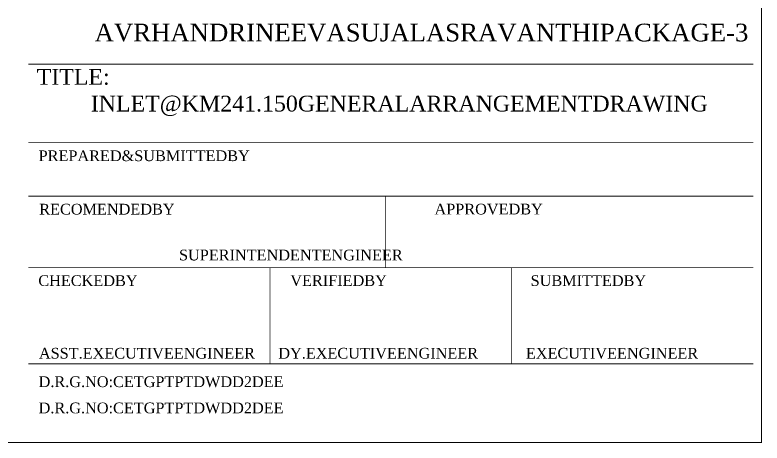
# Model space of a CAD drawing. Header units: millimetres. Extents: x 72 to 769, y 17 to 576.
# Drawn here: x 531.9 to 768.2, y 17.5 to 152.9 of the extents above; entities that cross this region are included whole.
import ezdxf

# ---------------------------------------------------------------- set-up
doc = ezdxf.new("R2010")
doc.units = ezdxf.units.MM
doc.layers.add('P', color=7, linetype='Continuous')
doc.layers.add('T', color=7, linetype='Continuous')

msp = doc.modelspace()

# ---------------------------------------------------------------- linework, layer by layer
at = {"layer": 'P', "color": 1, "const_width": 0.339}
msp.add_lwpolyline([(72.602, 575.98), (768.015, 575.98), (768.015, 17.639), (72.602, 17.639), (72.602, 575.98)], dxfattribs=at)
at = {"layer": 'P'}
for points, const_width in [([(75.195, 573.405), (765.44, 573.405), (765.44, 20.232), (75.195, 20.232), (75.195, 573.405)], 0.042), ([(536.152, 403.049), (536.152, 20.232)], 0.042), ([(536.152, 137.319), (765.44, 137.319)], 0.254), ([(536.152, 112.466), (765.44, 112.466)], 0.254), ([(536.152, 95.585), (765.44, 95.585)], 0.254), ([(649.182, 95.585), (649.182, 72.972)], 0.254), ([(536.152, 72.972), (765.44, 72.972)], 0.254), ([(612.563, 72.972), (612.563, 42.545)], 0.254), ([(688.975, 72.972), (688.975, 42.545)], 0.254), ([(536.152, 42.545), (765.44, 42.545)], 0.254)]:
    msp.add_lwpolyline(points, dxfattribs=dict(at, const_width=const_width))

# ---------------------------------------------------------------- texts
at = {"layer": 'T', "attachment_point": 7}
for s, insert, char_height in [('{\\fTimes New Roman|b0|i0|c0|p18;AVRHANDRINEEVASUJALASRAVANTHIPACKAGE-3}', (557.1, 144.4), 5.6), ('{\\fTimes New Roman|b0|i0|c0|p18;TITLE:}', (538.8, 130.7), 5), ('{\\fTimes New Roman|b0|i0|c0|p18;INLET@KM241.150GENERALARRANGEMENTDRAWING}', (555.9, 120.9), 5), ('{\\fTimes New Roman|b0|i0|c0|p18;PREPARED&SUBMITTEDBY}', (539.4, 106.6), 3.4), ('{\\fTimes New Roman|b0|i0|c0|p18;RECOMENDEDBY}', (539.6, 89.7), 3.4), ('{\\fTimes New Roman|b0|i0|c0|p18;APPROVEDBY}', (664.6, 89.7), 3.4), ('{\\fTimes New Roman|b0|i0|c0|p18;SUPERINTENDENTENGINEER}', (583.8, 75.2), 3.4), ('{\\fTimes New Roman|b0|i0|c0|p18;CHECKEDBY}', (539.3, 67.1), 3.4), ('{\\fTimes New Roman|b0|i0|c0|p18;VERIFIEDBY}', (619, 67.1), 3.4), ('{\\fTimes New Roman|b0|i0|c0|p18;SUBMITTEDBY}', (695, 67.1), 3.4), ('{\\fTimes New Roman|b0|i0|c0|p18;ASST.EXECUTIVEENGINEER}', (539.5, 44.1), 3.4), ('{\\fTimes New Roman|b0|i0|c0|p18;DY.EXECUTIVEENGINEER}', (615.2, 44.1), 3.4), ('{\\fTimes New Roman|b0|i0|c0|p18;EXECUTIVEENGINEER}', (693.5, 44.1), 3.4), ('{\\fTimes New Roman|b0|i0|c0|p18;D.R.G.NO:CETGPTPTDWDD2DEE}', (539.4, 35.1), 3.4), ('{\\fTimes New Roman|b0|i0|c0|p18;D.R.G.NO:CETGPTPTDWDD2DEE}', (539.4, 26.8), 3.4)]:
    msp.add_mtext(s, dxfattribs=dict(at, insert=insert, char_height=char_height))

doc.saveas('drawing.dxf')
